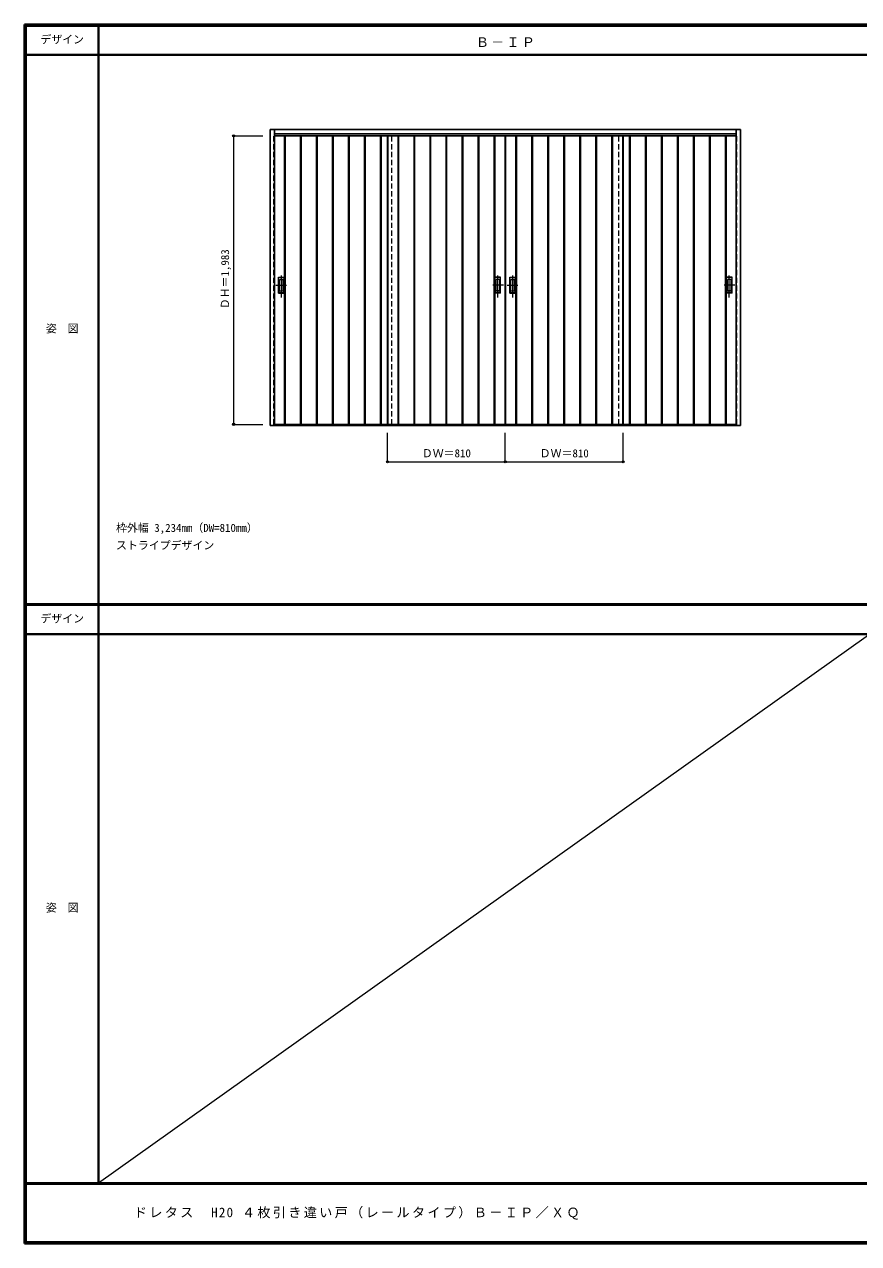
# Model space of a CAD drawing. Units: millimetres, scale not verified. Extents: x -6000 to 5700, y -4307 to 4260.
# Drawn here: x -6000 to -267, y -4205 to 4175 of the extents above; entities that cross this region are included whole.
import ezdxf
from ezdxf.enums import TextEntityAlignment as Align

# ---------------------------------------------------------------- set-up
doc = ezdxf.new("R2010")
doc.units = ezdxf.units.MM
doc.header["$LTSCALE"] = 30
doc.header["$PDMODE"] = 32
doc.header["$PDSIZE"] = 15
doc.linetypes.add('CHAIN1', pattern=[8, 5, -1, 1, -1])
doc.linetypes.add('DASHED1', pattern=[1.8, 1.2, -0.6])
for name, color, linetype, lineweight in [('0-2_扉', 3, 'Continuous', 25), ('0-4_枠', 3, 'Continuous', 25), ('0-6_引手', 7, 'Continuous', 18), ('0-B_寸法', 7, 'Continuous', 9), ('F-1_枠', 6, 'Continuous', 40), ('F-A_文字', 7, 'Continuous', 18)]:
    doc.layers.add(name, color=color, linetype=linetype, lineweight=lineweight)
doc.layers.add('0-A_文字', color=7, linetype='Continuous')
doc.styles.add('ＭＳ ゴシック', font='')
doc.styles.get('ＭＳ ゴシック').set_extended_font_data('MS Gothic')

msp = doc.modelspace()

# ---------------------------------------------------------------- linework, layer by layer
at = {"layer": '0-2_扉', "color": 4, "linetype": 'DASHED1', "lineweight": 9}
for p, q in [((-4285, 1426), (-4285, 3409)), ((-4282, 3409), (-4285, 3409)), ((-3475, 1426), (-3475, 3408.5)), ((-1915, 1426), (-1915, 3408.5)), ((-1108, 3409), (-1105, 3409)), ((-1105, 1426), (-1105, 3409)), ((-4282, 1426), (-4285, 1426)), ((-1108, 1426), (-1105, 1426))]:
    msp.add_line(p, q, dxfattribs=at)
at = {"layer": '0-2_扉'}
for p, q in [((-3475, 3409), (-4282, 3409)), ((-4212, 1426), (-4212, 3409)), ((-4208, 1426), (-4208, 3409)), ((-4102, 1426), (-4102, 3409)), ((-4098, 1426), (-4098, 3409)), ((-3992, 1426), (-3992, 3409)), ((-3988, 1426), (-3988, 3409)), ((-3882, 1426), (-3882, 3409)), ((-3878, 1426), (-3878, 3409)), ((-3772, 1426), (-3772, 3409)), ((-3768, 1426), (-3768, 3409)), ((-3662, 1426), (-3662, 3409)), ((-3658, 1426), (-3658, 3409)), ((-3552, 1426), (-3552, 3409)), ((-3548, 1426), (-3548, 3409)), ((-3505, 3409), (-2695, 3409)), ((-3505, 1426), (-3505, 3408.5)), ((-3503, 1426), (-3503, 3408.5)), ((-3432, 1426), (-3432, 3409)), ((-3428, 1426), (-3428, 3409)), ((-3322, 1426), (-3322, 3409)), ((-3318, 1426), (-3318, 3409)), ((-3212, 1426), (-3212, 3409)), ((-3208, 1426), (-3208, 3409)), ((-3102, 1426), (-3102, 3409)), ((-3098, 1426), (-3098, 3409)), ((-2992, 1426), (-2992, 3409)), ((-2988, 1426), (-2988, 3409)), ((-2882, 1426), (-2882, 3409)), ((-2878, 1426), (-2878, 3409)), ((-2772, 1426), (-2772, 3409)), ((-2768, 1426), (-2768, 3409)), ((-2697, 1426), (-2697, 3409)), ((-1885, 3409), (-2695, 3409)), ((-2693, 1426), (-2693, 3409)), ((-2622, 1426), (-2622, 3409)), ((-2618, 1426), (-2618, 3409)), ((-2512, 1426), (-2512, 3409)), ((-2508, 1426), (-2508, 3409)), ((-2402, 1426), (-2402, 3409)), ((-2398, 1426), (-2398, 3409)), ((-2292, 1426), (-2292, 3409)), ((-2288, 1426), (-2288, 3409)), ((-2182, 1426), (-2182, 3409)), ((-2178, 1426), (-2178, 3409)), ((-2072, 1426), (-2072, 3409)), ((-2068, 1426), (-2068, 3409)), ((-1962, 1426), (-1962, 3409)), ((-1958, 1426), (-1958, 3409)), ((-1915, 3409), (-1108, 3409)), ((-1887, 1426), (-1887, 3408.5)), ((-1885, 1426), (-1885, 3408.5)), ((-1842, 1426), (-1842, 3409)), ((-1838, 1426), (-1838, 3409)), ((-1732, 1426), (-1732, 3409)), ((-1728, 1426), (-1728, 3409)), ((-1622, 1426), (-1622, 3409)), ((-1618, 1426), (-1618, 3409)), ((-1512, 1426), (-1512, 3409)), ((-1508, 1426), (-1508, 3409)), ((-1402, 1426), (-1402, 3409)), ((-1398, 1426), (-1398, 3409)), ((-1292, 1426), (-1292, 3409)), ((-1288, 1426), (-1288, 3409)), ((-1182, 1426), (-1182, 3409)), ((-1178, 1426), (-1178, 3409)), ((-3475, 1426), (-4282, 1426)), ((-1885, 1426), (-2695, 1426)), ((-1915, 1426), (-1108, 1426)), ((-3505, 1418), (-3475, 1418)), ((-1915, 1418), (-1885, 1418))]:
    msp.add_line(p, q, dxfattribs=at)
at = {"layer": '0-2_扉', "color": 7, "lineweight": 18}
for p, q in [((-4210, 1426), (-4210, 3409)), ((-4100, 1426), (-4100, 3409)), ((-3990, 1426), (-3990, 3409)), ((-3880, 1426), (-3880, 3409)), ((-3770, 1426), (-3770, 3409)), ((-3660, 1426), (-3660, 3409)), ((-3550, 1426), (-3550, 3409)), ((-3430, 1426), (-3430, 3409)), ((-3320, 1426), (-3320, 3409)), ((-3210, 1426), (-3210, 3409)), ((-3100, 1426), (-3100, 3409)), ((-2990, 1426), (-2990, 3409)), ((-2880, 1426), (-2880, 3409)), ((-2770, 1426), (-2770, 3409)), ((-2620, 1426), (-2620, 3409)), ((-2510, 1426), (-2510, 3409)), ((-2400, 1426), (-2400, 3409)), ((-2290, 1426), (-2290, 3409)), ((-2180, 1426), (-2180, 3409)), ((-2070, 1426), (-2070, 3409)), ((-1960, 1426), (-1960, 3409)), ((-1840, 1426), (-1840, 3409)), ((-1730, 1426), (-1730, 3409)), ((-1620, 1426), (-1620, 3409)), ((-1510, 1426), (-1510, 3409)), ((-1400, 1426), (-1400, 3409)), ((-1290, 1426), (-1290, 3409)), ((-1180, 1426), (-1180, 3409))]:
    msp.add_line(p, q, dxfattribs=at)
at = {"layer": '0-2_扉'}
msp.add_lwpolyline([(-3505, 1426), (-2695, 1426), (-2695, 3409)], dxfattribs=at)
at = {"layer": '0-4_枠'}
for p, q in [((-4312, 1418), (-4312, 3453)), ((-4312, 3453), (-1078, 3453)), ((-4282, 1418), (-4282, 3453)), ((-1108, 1418), (-1108, 3453)), ((-1078, 1418), (-1078, 3453)), ((-4282, 3423), (-1108, 3423)), ((-4282, 1418), (-4312, 1418)), ((-1108, 1421), (-4282, 1421)), ((-1108, 1418), (-4282, 1418)), ((-1078, 1418), (-1108, 1418))]:
    msp.add_line(p, q, dxfattribs=at)
at = {"layer": '0-6_引手'}
for p, q in [((-4253, 2438.5), (-4215, 2438.5)), ((-4253, 2328.5), (-4253, 2438.5)), ((-4215, 2328.5), (-4215, 2438.5)), ((-2727, 2438.5), (-2765, 2438.5)), ((-2765, 2328.5), (-2765, 2438.5)), ((-2727, 2328.5), (-2727, 2438.5)), ((-2663, 2438.5), (-2625, 2438.5)), ((-2663, 2328.5), (-2663, 2438.5)), ((-2625, 2328.5), (-2625, 2438.5)), ((-1137, 2438.5), (-1175, 2438.5)), ((-1175, 2328.5), (-1175, 2438.5)), ((-1137, 2328.5), (-1137, 2438.5)), ((-4246.5, 2422.5), (-4221.5, 2422.5)), ((-4246.5, 2344.5), (-4246.5, 2422.5)), ((-4221.5, 2344.5), (-4221.5, 2422.5)), ((-2733.5, 2422.5), (-2758.5, 2422.5)), ((-2758.5, 2344.5), (-2758.5, 2422.5)), ((-2733.5, 2344.5), (-2733.5, 2422.5)), ((-2656.5, 2422.5), (-2631.5, 2422.5)), ((-2656.5, 2344.5), (-2656.5, 2422.5)), ((-2631.5, 2344.5), (-2631.5, 2422.5)), ((-1143.5, 2422.5), (-1168.5, 2422.5)), ((-1168.5, 2344.5), (-1168.5, 2422.5)), ((-1143.5, 2344.5), (-1143.5, 2422.5)), ((-4253, 2328.5), (-4215, 2328.5)), ((-4246.5, 2344.5), (-4221.5, 2344.5)), ((-2727, 2328.5), (-2765, 2328.5)), ((-2733.5, 2344.5), (-2758.5, 2344.5)), ((-2663, 2328.5), (-2625, 2328.5)), ((-2656.5, 2344.5), (-2631.5, 2344.5)), ((-1137, 2328.5), (-1175, 2328.5)), ((-1143.5, 2344.5), (-1168.5, 2344.5))]:
    msp.add_line(p, q, dxfattribs=at)
at = {"layer": '0-6_引手', "linetype": 'CHAIN1'}
for p, q in [((-4234, 2298.27), (-4234, 2469.12)), ((-2746, 2298.27), (-2746, 2469.12)), ((-2644, 2298.27), (-2644, 2469.12)), ((-1156, 2298.27), (-1156, 2469.12)), ((-4272.07, 2383.5), (-4199.56, 2383.5)), ((-2707.93, 2383.5), (-2780.44, 2383.5)), ((-2682.07, 2383.5), (-2609.56, 2383.5)), ((-1117.93, 2383.5), (-1190.44, 2383.5))]:
    msp.add_line(p, q, dxfattribs=at)
at = {"layer": '0-6_引手', "linetype": 'DASHED1'}
for p, q in [((-4218, 2332.5), (-4218, 2434.5)), ((-2762, 2332.5), (-2762, 2434.5)), ((-2628, 2332.5), (-2628, 2434.5)), ((-1172, 2332.5), (-1172, 2434.5)), ((-4250, 2332.5), (-4218, 2332.5)), ((-2730, 2332.5), (-2762, 2332.5)), ((-2660, 2332.5), (-2628, 2332.5)), ((-1140, 2332.5), (-1172, 2332.5))]:
    msp.add_line(p, q, dxfattribs=at)
for points in [[(-4250, 2332.5), (-4250, 2434.5), (-4218, 2434.5)], [(-2730, 2332.5), (-2730, 2434.5), (-2762, 2434.5)], [(-2660, 2332.5), (-2660, 2434.5), (-2628, 2434.5)], [(-1140, 2332.5), (-1140, 2434.5), (-1172, 2434.5)]]:
    msp.add_lwpolyline(points, dxfattribs=at)
at = {"layer": '0-B_寸法', "color": 4}
for p, q in [((-4562, 3409), (-4362, 3409)), ((-4562, 3409), (-4562, 1426)), ((-4562, 1426), (-4362, 1426)), ((-3505, 1168), (-3505, 1368)), ((-2695, 1168), (-2695, 1368)), ((-1885, 1168), (-1885, 1368)), ((-3505, 1168), (-1885, 1168))]:
    msp.add_line(p, q, dxfattribs=at)
at = {"layer": '0-B_寸法'}
for p in [(-4562, 3409), (-4562, 1426), (-3505, 1168), (-2695, 1168), (-1885, 1168)]:
    msp.add_point(p, dxfattribs=at)
at = {"layer": 'F-1_枠'}
for p, q in [((-6000, 4175), (5700, 4175)), ((-6000, 4175), (-6000, -4205)), ((-6000, 4170), (5700, 4170)), ((-6000, 4165), (5700, 4165)), ((-5995, 4175), (-5995, -4205)), ((-5990, 4175), (-5990, -4205)), ((-5490, 4175), (-5490, -3790)), ((-6000, 3965), (5700, 3965)), ((-6000, 190.5), (5700, 190.5)), ((-6000, 187.5), (5700, 187.5)), ((-6000, 184.5), (5700, 184.5)), ((-6000, -15.5), (5700, -15.5)), ((5700, -3790), (-6000, -3790)), ((5700, -3795), (-6000, -3795)), ((5700, -4195), (-6000, -4195)), ((5700, -4200), (-6000, -4200)), ((5700, -4205), (-6000, -4205))]:
    msp.add_line(p, q, dxfattribs=at)
at = {"layer": 'F-A_文字'}
msp.add_line((100, 190.5), (-5490, -3790), dxfattribs=at)

# ---------------------------------------------------------------- texts
at = {"layer": '0-A_文字', "style": 'ＭＳ ゴシック'}
for s, p in [('枠外幅 3,234mm（DW=810mm）', (-5370, 670.5)), ('ストライプデザイン', (-5370, 550.5))]:
    msp.add_text(s, height=54.99, dxfattribs=at).set_placement(p, align=Align.BOTTOM_LEFT)
at = {"layer": '0-A_文字', "insert": (-2897.5, 4020), "char_height": 65.98, "attachment_point": 7, "style": 'ＭＳ ゴシック'}
msp.add_mtext('\\T1.17;Ｂ－ＩＰ', dxfattribs=at)
at = {"layer": '0-B_寸法', "style": 'ＭＳ ゴシック'}
msp.add_text('ＤＨ＝1,983', height=54.99, rotation=90, dxfattribs=at).set_placement((-4577, 2217.25), align=Align.BOTTOM_LEFT)
for p in [(-3268.75, 1183), (-2458.75, 1183)]:
    msp.add_text('ＤＷ＝810', height=54.99, dxfattribs=at).set_placement(p, align=Align.BOTTOM_LEFT)
at = {"layer": 'F-A_文字', "style": 'ＭＳ ゴシック'}
for s, p in [('デザイン', (-5890, 4027.5)), ('姿\u3000図', (-5852.5, 2040.25)), ('デザイン', (-5890, 47)), ('姿\u3000図', (-5852.5, -1940.25))]:
    msp.add_text(s, height=54.99, dxfattribs=at).set_placement(p, align=Align.BOTTOM_LEFT)
at = {"layer": 'F-A_文字', "insert": (-5247.55, -4040), "char_height": 65.98, "attachment_point": 7, "style": 'ＭＳ ゴシック'}
msp.add_mtext('\\T1.18;ドレタス\u3000H20\\~４枚引き違い戸（レールタイプ）Ｂ－ＩＰ／ＸＱ', dxfattribs=at)

doc.saveas('drawing.dxf')
